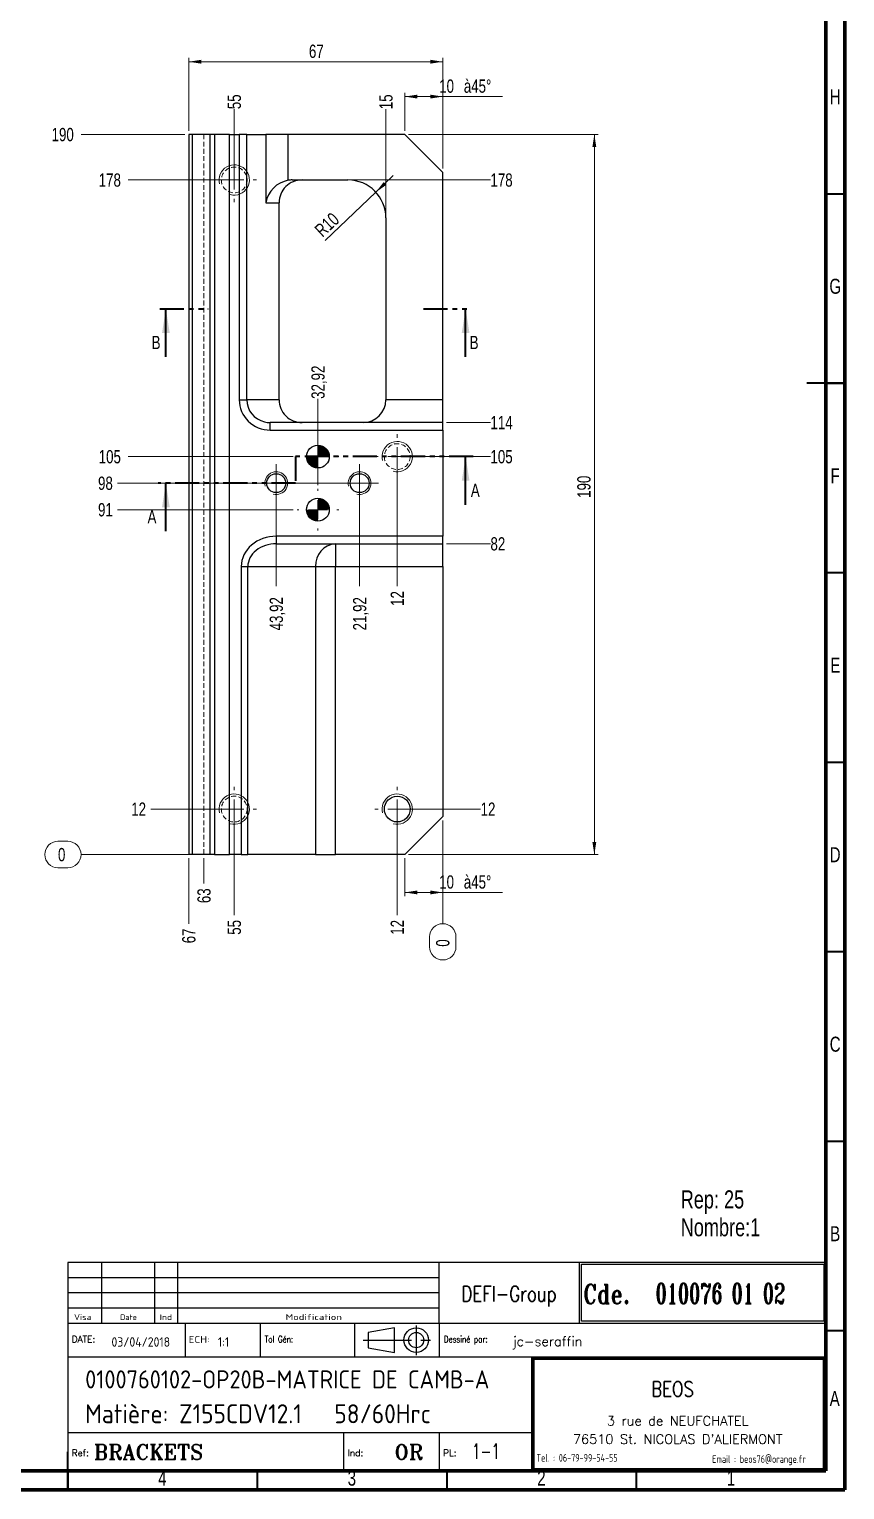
# Model space of a CAD drawing. Header units: millimetres. Extents: x 5 to 415, y 5 to 589.
# Drawn here: x 199.8 to 415, y 5 to 390.4 of the extents above; entities that cross this region are included whole.
import ezdxf

# ---------------------------------------------------------------- set-up
doc = ezdxf.new("R2010")
doc.units = ezdxf.units.MM
for name, pattern in [('CENTERX2', [20.32, 12.7, -2.54, 2.54, -2.54]), ('HIDDEN', [1.905, 1.27, -0.635]), ('PHANTOM', [12.7, 6.35, -1.27, 1.27, -1.27, 1.27, -1.27])]:
    doc.linetypes.add(name, pattern=pattern)
doc.layers.add('DIMENSIONS', color=176, linetype='Continuous')
doc.styles.add('SLDTEXTSTYLE0', font='TXT', dxfattribs={"width": 0.75})
doc.styles.add('SLDTEXTSTYLE1', font='ISOCP')
doc.styles.add('SLDTEXTSTYLE10', font='ISOCP', dxfattribs={"width": 1.147311})
doc.styles.add('SLDTEXTSTYLE11', font='ISOCP', dxfattribs={"width": 1.385904})
doc.styles.add('SLDTEXTSTYLE12', font='ISOCP', dxfattribs={"width": 1.246461})
doc.styles.add('SLDTEXTSTYLE13', font='ROMAND')
doc.styles.add('SLDTEXTSTYLE2', font='ROMANT', dxfattribs={"width": 0.8})
doc.styles.add('SLDTEXTSTYLE3', font='ISOCP', dxfattribs={"width": 0.8})
doc.styles.add('SLDTEXTSTYLE4', font='ROMANS', dxfattribs={"width": 0.8})
doc.styles.add('SLDTEXTSTYLE5', font='ROMANT')
doc.styles.add('SLDTEXTSTYLE6', font='ROMANS')
doc.styles.add('SLDTEXTSTYLE7', font='ROMANT', dxfattribs={"width": 0.65})
doc.styles.add('SLDTEXTSTYLE8', font='ISOCP', dxfattribs={"width": 1.446157})
doc.styles.add('SLDTEXTSTYLE9', font='ISOCP', dxfattribs={"width": 1.294402})
doc.dimstyles.new('SLDDIMSTYLE0', dxfattribs={"dimtxt": 3.5, "dimasz": 3.302, "dimexe": 0, "dimexo": 0.0625, "dimgap": 0.875, "dimtad": 0, "dimtih": 1, "dimtoh": 1, "dimdec": 0, "dimrnd": 1e-09, "dimdsep": 46, "dimtxsty": 'SLDTEXTSTYLE0', "dimblk1": 'NONE', "dimblk2": 'NONE', "dimsah": 1, "dimcen": 0.09, "dimadec": 0, "dimazin": 2, "dimtfac": 1, "dimtdec": 0, "dimtofl": 0, "dimtmove": 0, "dimatfit": 3, "dimldrblk": 'NONE', "dimfxl": 1, "dimfrac": 2, "dimtolj": 1, "dimtzin": 12, "dimarcsym": 0})
doc.dimstyles.new('SLDDIMSTYLE1', dxfattribs={"dimtxt": 3.5, "dimasz": 3.302, "dimexe": 0, "dimexo": 0.0625, "dimgap": 0.875, "dimtad": 0, "dimtih": 1, "dimtoh": 1, "dimrnd": 1e-09, "dimzin": 12, "dimdsep": 46, "dimtxsty": 'SLDTEXTSTYLE0', "dimblk1": 'NONE', "dimblk2": 'NONE', "dimsah": 1, "dimcen": 0.09, "dimadec": 0, "dimazin": 3, "dimtfac": 1, "dimtofl": 0, "dimtmove": 0, "dimatfit": 3, "dimldrblk": 'NONE', "dimfxl": 1, "dimfrac": 2, "dimtolj": 1, "dimtzin": 12, "dimarcsym": 0})
doc.dimstyles.new('SLDDIMSTYLE2', dxfattribs={"dimtxt": 3.5, "dimasz": 3.302, "dimexe": 0, "dimexo": 0.0625, "dimgap": 0.875, "dimtad": 1, "dimrnd": 1e-09, "dimzin": 12, "dimdsep": 46, "dimtxsty": 'SLDTEXTSTYLE0', "dimsah": 1, "dimcen": 0.09, "dimadec": 0, "dimazin": 3, "dimtfac": 1, "dimtofl": 0, "dimtmove": 0, "dimatfit": 3, "dimfxl": 1, "dimfrac": 2, "dimtolj": 1, "dimtzin": 12, "dimarcsym": 0})
doc.dimstyles.new('SLDDIMSTYLE3', dxfattribs={"dimtxt": 3.5, "dimasz": 3.302, "dimexe": 0, "dimexo": 0.0625, "dimgap": 0.875, "dimtad": 1, "dimrnd": 1e-09, "dimzin": 12, "dimdsep": 46, "dimtxsty": 'SLDTEXTSTYLE0', "dimsah": 1, "dimcen": 0, "dimadec": 0, "dimazin": 3, "dimtfac": 1, "dimtofl": 0, "dimtmove": 1, "dimatfit": 3, "dimfxl": 1, "dimfrac": 2, "dimtolj": 1, "dimtzin": 12, "dimarcsym": 0})

# ---------------------------------------------------------------- blocks, each defined once
blk = doc.blocks.new('SW_NOTE_0')
at = {"color": 0, "linetype": 'Continuous', "lineweight": 0, "char_height": 4.763, "attachment_point": 1, "style": 'SLDTEXTSTYLE0'}
for s, insert in [('Rep: 25', (0, 6.14)), ('Nombre:1', (0, -1.21))]:
    blk.add_mtext(s, dxfattribs=dict(at, insert=insert))
blk = doc.blocks.new('_D')
at = {"color": 7, "linetype": 'Continuous', "lineweight": 18}
for p, q in [((207.42, 176.11), (210.01, 176.11)), ((256.5, 172.62), (213.5, 172.62)), ((210.01, 169.13), (207.42, 169.13))]:
    blk.add_line(p, q, dxfattribs=at)
for centre, start, end in [((207.42, 172.62), 90, 270), ((210.01, 172.62), 270, 90)]:
    blk.add_arc(centre, 3.49, start, end, dxfattribs=at)
at = {"color": 7, "linetype": 'Continuous', "lineweight": 18, "insert": (207.42, 174.35), "char_height": 3.5, "attachment_point": 1, "style": 'SLDTEXTSTYLE0'}
blk.add_mtext('0', dxfattribs=at)
blk = doc.blocks.new('_None')
blk = doc.blocks.new('_D_1')
at = {"color": 7, "linetype": 'Continuous', "lineweight": 18}
blk.add_line((297.93, 184.62), (318.93, 184.62), dxfattribs=at)
at = {"color": 7, "linetype": 'Continuous', "lineweight": 18, "insert": (318.93, 186.35), "char_height": 3.5, "attachment_point": 1, "style": 'SLDTEXTSTYLE0'}
blk.add_mtext('12', dxfattribs=at)
blk = doc.blocks.new('_D_2')
at = {"color": 7, "linetype": 'Continuous', "lineweight": 18}
blk.add_line((252.93, 184.62), (231.93, 184.62), dxfattribs=at)
at = {"color": 7, "linetype": 'Continuous', "lineweight": 18, "insert": (226.75, 186.35), "char_height": 3.5, "attachment_point": 1, "style": 'SLDTEXTSTYLE0'}
blk.add_mtext('12', dxfattribs=at)
blk = doc.blocks.new('_D_3')
at = {"color": 7, "linetype": 'Continuous', "lineweight": 18}
blk.add_line((309.93, 254.62), (321.52, 254.62), dxfattribs=at)
at = {"color": 7, "linetype": 'Continuous', "lineweight": 18, "insert": (321.52, 256.35), "char_height": 3.5, "attachment_point": 1, "style": 'SLDTEXTSTYLE0'}
blk.add_mtext('82', dxfattribs=at)
blk = doc.blocks.new('_D_4')
at = {"color": 7, "linetype": 'Continuous', "lineweight": 18}
blk.add_line((269.51, 263.62), (223.16, 263.62), dxfattribs=at)
at = {"color": 7, "linetype": 'Continuous', "lineweight": 18, "insert": (217.99, 265.35), "char_height": 3.5, "attachment_point": 1, "style": 'SLDTEXTSTYLE0'}
blk.add_mtext('91', dxfattribs=at)
blk = doc.blocks.new('_D_5')
at = {"color": 7, "linetype": 'Continuous', "lineweight": 18}
blk.add_line((286.01, 270.62), (223.16, 270.62), dxfattribs=at)
at = {"color": 7, "linetype": 'Continuous', "lineweight": 18, "insert": (217.99, 272.35), "char_height": 3.5, "attachment_point": 1, "style": 'SLDTEXTSTYLE0'}
blk.add_mtext('98', dxfattribs=at)
blk = doc.blocks.new('_D_6')
at = {"color": 7, "linetype": 'Continuous', "lineweight": 18}
blk.add_line((297.93, 277.62), (321.52, 277.62), dxfattribs=at)
at = {"color": 7, "linetype": 'Continuous', "lineweight": 18, "insert": (321.52, 279.35), "char_height": 3.5, "attachment_point": 1, "style": 'SLDTEXTSTYLE0'}
blk.add_mtext('105', dxfattribs=at)
blk = doc.blocks.new('_D_7')
at = {"color": 7, "linetype": 'Continuous', "lineweight": 18}
blk.add_line((269.51, 277.62), (225.93, 277.62), dxfattribs=at)
at = {"color": 7, "linetype": 'Continuous', "lineweight": 18, "insert": (218.17, 279.35), "char_height": 3.5, "attachment_point": 1, "style": 'SLDTEXTSTYLE0'}
blk.add_mtext('105', dxfattribs=at)
blk = doc.blocks.new('_D_8')
at = {"color": 7, "linetype": 'Continuous', "lineweight": 18}
blk.add_line((309.93, 286.62), (321.52, 286.62), dxfattribs=at)
at = {"color": 7, "linetype": 'Continuous', "lineweight": 18, "insert": (321.52, 288.35), "char_height": 3.5, "attachment_point": 1, "style": 'SLDTEXTSTYLE0'}
blk.add_mtext('114', dxfattribs=at)
blk = doc.blocks.new('_D_9')
at = {"color": 7, "linetype": 'Continuous', "lineweight": 18}
blk.add_line((284.93, 350.62), (321.52, 350.62), dxfattribs=at)
at = {"color": 7, "linetype": 'Continuous', "lineweight": 18, "insert": (321.52, 352.35), "char_height": 3.5, "attachment_point": 1, "style": 'SLDTEXTSTYLE0'}
blk.add_mtext('178', dxfattribs=at)
blk = doc.blocks.new('_D_10')
at = {"color": 7, "linetype": 'Continuous', "lineweight": 18}
blk.add_line((252.93, 350.62), (225.93, 350.62), dxfattribs=at)
at = {"color": 7, "linetype": 'Continuous', "lineweight": 18, "insert": (218.17, 352.35), "char_height": 3.5, "attachment_point": 1, "style": 'SLDTEXTSTYLE0'}
blk.add_mtext('178', dxfattribs=at)
blk = doc.blocks.new('_D_11')
at = {"color": 7, "linetype": 'Continuous', "lineweight": 18}
blk.add_line((240.93, 362.62), (213.5, 362.62), dxfattribs=at)
at = {"color": 7, "linetype": 'Continuous', "lineweight": 18, "insert": (205.74, 364.35), "char_height": 3.5, "attachment_point": 1, "style": 'SLDTEXTSTYLE0'}
blk.add_mtext('190', dxfattribs=at)
blk = doc.blocks.new('_D_12')
at = {"color": 7, "linetype": 'Continuous', "lineweight": 18}
for p, q in [((308.93, 181.62), (308.93, 154.38)), ((305.44, 148.3), (305.44, 150.89)), ((312.42, 150.89), (312.42, 148.3))]:
    blk.add_line(p, q, dxfattribs=at)
for centre, start, end in [((308.93, 150.89), 0, 180), ((308.93, 148.3), 180, 0)]:
    blk.add_arc(centre, 3.49, start, end, dxfattribs=at)
at = {"color": 7, "linetype": 'Continuous', "lineweight": 18, "insert": (307.19, 148.3), "char_height": 3.5, "attachment_point": 1, "rotation": 90, "style": 'SLDTEXTSTYLE0'}
blk.add_mtext('0', dxfattribs=at)
blk = doc.blocks.new('_D_13')
at = {"color": 7, "linetype": 'Continuous', "lineweight": 18}
blk.add_line((296.93, 276.62), (296.93, 243.4), dxfattribs=at)
at = {"color": 7, "linetype": 'Continuous', "lineweight": 18, "insert": (295.19, 238.23), "char_height": 3.5, "attachment_point": 1, "rotation": 90, "style": 'SLDTEXTSTYLE0'}
blk.add_mtext('12', dxfattribs=at)
blk = doc.blocks.new('_D_14')
at = {"color": 7, "linetype": 'Continuous', "lineweight": 18}
blk.add_line((296.93, 183.62), (296.93, 156.62), dxfattribs=at)
at = {"color": 7, "linetype": 'Continuous', "lineweight": 18, "insert": (295.19, 151.45), "char_height": 3.5, "attachment_point": 1, "rotation": 90, "style": 'SLDTEXTSTYLE0'}
blk.add_mtext('12', dxfattribs=at)
blk = doc.blocks.new('_D_15')
at = {"color": 7, "linetype": 'Continuous', "lineweight": 18}
blk.add_line((293.93, 341.62), (293.93, 369.29), dxfattribs=at)
at = {"color": 7, "linetype": 'Continuous', "lineweight": 18, "insert": (292.19, 369.29), "char_height": 3.5, "attachment_point": 1, "rotation": 90, "style": 'SLDTEXTSTYLE0'}
blk.add_mtext('15', dxfattribs=at)
blk = doc.blocks.new('_D_16')
at = {"color": 7, "linetype": 'Continuous', "lineweight": 18}
blk.add_line((287.01, 269.62), (287.01, 243.4), dxfattribs=at)
at = {"color": 7, "linetype": 'Continuous', "lineweight": 18, "insert": (285.27, 231.76), "char_height": 3.5, "attachment_point": 1, "rotation": 90, "style": 'SLDTEXTSTYLE0'}
blk.add_mtext('21,92', dxfattribs=at)
blk = doc.blocks.new('_D_17')
at = {"color": 7, "linetype": 'Continuous', "lineweight": 18}
blk.add_line((276.01, 270.12), (276.01, 292.86), dxfattribs=at)
at = {"color": 7, "linetype": 'Continuous', "lineweight": 18, "insert": (274.27, 292.86), "char_height": 3.5, "attachment_point": 1, "rotation": 90, "style": 'SLDTEXTSTYLE0'}
blk.add_mtext('32,92', dxfattribs=at)
blk = doc.blocks.new('_D_18')
at = {"color": 7, "linetype": 'Continuous', "lineweight": 18}
blk.add_line((265.01, 269.62), (265.01, 243.4), dxfattribs=at)
at = {"color": 7, "linetype": 'Continuous', "lineweight": 18, "insert": (263.27, 231.76), "char_height": 3.5, "attachment_point": 1, "rotation": 90, "style": 'SLDTEXTSTYLE0'}
blk.add_mtext('43,92', dxfattribs=at)
blk = doc.blocks.new('_D_19')
at = {"color": 7, "linetype": 'Continuous', "lineweight": 18}
blk.add_line((253.93, 351.62), (253.93, 369.29), dxfattribs=at)
at = {"color": 7, "linetype": 'Continuous', "lineweight": 18, "insert": (252.19, 369.29), "char_height": 3.5, "attachment_point": 1, "rotation": 90, "style": 'SLDTEXTSTYLE0'}
blk.add_mtext('55', dxfattribs=at)
blk = doc.blocks.new('_D_20')
at = {"color": 7, "linetype": 'Continuous', "lineweight": 18}
blk.add_line((253.93, 183.62), (253.93, 156.62), dxfattribs=at)
at = {"color": 7, "linetype": 'Continuous', "lineweight": 18, "insert": (252.19, 151.45), "char_height": 3.5, "attachment_point": 1, "rotation": 90, "style": 'SLDTEXTSTYLE0'}
blk.add_mtext('55', dxfattribs=at)
blk = doc.blocks.new('_D_21')
at = {"color": 7, "linetype": 'Continuous', "lineweight": 18}
blk.add_line((245.93, 171.62), (245.93, 164.97), dxfattribs=at)
at = {"color": 7, "linetype": 'Continuous', "lineweight": 18, "insert": (244.19, 159.79), "char_height": 3.5, "attachment_point": 1, "rotation": 90, "style": 'SLDTEXTSTYLE0'}
blk.add_mtext('63', dxfattribs=at)
blk = doc.blocks.new('_D_22')
at = {"color": 7, "linetype": 'Continuous', "lineweight": 18}
blk.add_line((241.93, 171.62), (241.93, 154.38), dxfattribs=at)
at = {"color": 7, "linetype": 'Continuous', "lineweight": 18, "insert": (240.19, 149.2), "char_height": 3.5, "attachment_point": 1, "rotation": 90, "style": 'SLDTEXTSTYLE0'}
blk.add_mtext('67', dxfattribs=at)
blk = doc.blocks.new('_D_23')
at = {"color": 7, "linetype": 'Continuous', "lineweight": 18}
for p, q in [((299.93, 362.62), (349.93, 362.62)), ((348.93, 362.62), (348.93, 172.62)), ((299.93, 172.62), (349.93, 172.62))]:
    blk.add_line(p, q, dxfattribs=at)
for points in [[(348.93, 362.62), (348.42, 359.32), (349.44, 359.32)], [(348.93, 172.62), (349.44, 175.92), (348.42, 175.92)]]:
    blk.add_solid(points, dxfattribs=at)
at = {"color": 7, "linetype": 'Continuous', "lineweight": 18, "insert": (344.42, 266.74), "char_height": 3.5, "attachment_point": 1, "rotation": 90, "style": 'SLDTEXTSTYLE0'}
blk.add_mtext('190', dxfattribs=at)
blk = doc.blocks.new('_D_24')
at = {"color": 7, "linetype": 'Continuous', "lineweight": 18}
for p, q in [((241.93, 363.62), (241.93, 382.82)), ((241.93, 381.82), (308.93, 381.82)), ((308.93, 353.62), (308.93, 382.82))]:
    blk.add_line(p, q, dxfattribs=at)
for points in [[(241.93, 381.82), (245.23, 381.31), (245.23, 382.33)], [(308.93, 381.82), (305.63, 382.33), (305.63, 381.31)]]:
    blk.add_solid(points, dxfattribs=at)
at = {"color": 7, "linetype": 'Continuous', "lineweight": 18, "insert": (273.63, 386.33), "char_height": 3.5, "attachment_point": 1, "style": 'SLDTEXTSTYLE0'}
blk.add_mtext('67', dxfattribs=at)
blk = doc.blocks.new('_D_25')
at = {"color": 7, "linetype": 'Continuous', "lineweight": 18}
for q in [(295.88, 351.78), (277.89, 334.61)]:
    blk.add_line((291.28, 347.39), q, dxfattribs=at)
blk.add_solid([(291.28, 347.39), (294.02, 349.3), (293.32, 350.04)], dxfattribs=at)
at = {"color": 7, "linetype": 'Continuous', "lineweight": 18, "insert": (274.83, 337.93), "char_height": 3.5, "attachment_point": 1, "rotation": 42.6307, "style": 'SLDTEXTSTYLE0'}
blk.add_mtext('R10', dxfattribs=at)
blk = doc.blocks.new('_D_26')
at = {"color": 7, "linetype": 'Continuous', "lineweight": 18}
for p, q in [((298.93, 363.62), (298.93, 373.62)), ((298.93, 372.62), (308.93, 372.62)), ((308.93, 353.62), (308.93, 373.62)), ((308.93, 372.62), (324.69, 372.62))]:
    blk.add_line(p, q, dxfattribs=at)
for points in [[(298.93, 372.62), (302.23, 372.11), (302.23, 373.13)], [(308.93, 372.62), (305.63, 373.13), (305.63, 372.11)]]:
    blk.add_solid(points, dxfattribs=at)
at = {"color": 7, "linetype": 'Continuous', "lineweight": 18, "char_height": 3.5, "attachment_point": 1, "style": 'SLDTEXTSTYLE0'}
for s, insert in [('10', (308, 377.13)), ('à45°', (314.49, 377.13))]:
    blk.add_mtext(s, dxfattribs=dict(at, insert=insert))
blk = doc.blocks.new('_D_27')
at = {"color": 7, "linetype": 'Continuous', "lineweight": 18}
for p, q in [((308.93, 181.62), (308.93, 161.62)), ((298.93, 171.62), (298.93, 161.62)), ((308.93, 162.62), (298.93, 162.62)), ((308.93, 162.62), (324.69, 162.62))]:
    blk.add_line(p, q, dxfattribs=at)
for points in [[(298.93, 162.62), (302.23, 162.11), (302.23, 163.13)], [(308.93, 162.62), (305.63, 163.13), (305.63, 162.11)]]:
    blk.add_solid(points, dxfattribs=at)
at = {"color": 7, "linetype": 'Continuous', "lineweight": 18, "char_height": 3.5, "attachment_point": 1, "style": 'SLDTEXTSTYLE0'}
for s, insert in [('10', (308, 167.13)), ('à45°', (314.49, 167.13))]:
    blk.add_mtext(s, dxfattribs=dict(at, insert=insert))
blk = doc.blocks.new('SW_CENTERMARKSYMBOL_0')
at = {"color": 0, "linetype": 'Continuous', "lineweight": 0}
for p, q in [((0, 5), (0, 5.9)), ((-5, 0), (-5.9, 0)), ((0, 0), (-2.5, 0)), ((0, 0), (0, 2.5)), ((0, 0), (0, -2.5)), ((0, 0), (2.5, 0)), ((5, 0), (5.9, 0)), ((0, -5), (0, -5.9))]:
    blk.add_line(p, q, dxfattribs=at)
blk = doc.blocks.new('SW_CENTERMARKSYMBOL_1')
at = {"color": 0, "linetype": 'Continuous', "lineweight": 0}
for p, q in [((0, 2.5), (0, 5)), ((-2.5, 0), (-5, 0)), ((0, 0), (-2.5, 0)), ((0, 0), (0, 2.5)), ((0, 0), (0, -2.5)), ((0, 0), (2.5, 0)), ((2.5, 0), (5, 0)), ((0, -2.5), (0, -5))]:
    blk.add_line(p, q, dxfattribs=at)
blk = doc.blocks.new('SW_CENTERMARKSYMBOL_2')
at = {"color": 0, "linetype": 'Continuous', "lineweight": 0}
for p, q in [((0, 2.5), (0, 5)), ((-2.5, 0), (-5, 0)), ((0, 0), (-2.5, 0)), ((0, 0), (0, 2.5)), ((0, 0), (0, -2.5)), ((0, 0), (2.5, 0)), ((2.5, 0), (5, 0)), ((0, -2.5), (0, -5))]:
    blk.add_line(p, q, dxfattribs=at)
blk = doc.blocks.new('SW_CENTERMARKSYMBOL_3')
at = {"color": 0, "linetype": 'Continuous', "lineweight": 0}
for p, q in [((0, 5), (0, 5.5)), ((-5, 0), (-5.5, 0)), ((0, 0), (-2.5, 0)), ((0, 0), (0, 2.5)), ((0, 0), (0, -2.5)), ((0, 0), (2.5, 0)), ((5, 0), (5.5, 0)), ((0, -5), (0, -5.5))]:
    blk.add_line(p, q, dxfattribs=at)
blk = doc.blocks.new('SW_CENTERMARKSYMBOL_4')
at = {"color": 0, "linetype": 'Continuous', "lineweight": 0}
for p, q in [((0, 5), (0, 5.5)), ((-5, 0), (-5.5, 0)), ((0, 0), (-2.5, 0)), ((0, 0), (0, 2.5)), ((0, 0), (0, -2.5)), ((0, 0), (2.5, 0)), ((5, 0), (5.5, 0)), ((0, -5), (0, -5.5))]:
    blk.add_line(p, q, dxfattribs=at)
blk = doc.blocks.new('SW_CENTERMARKSYMBOL_5')
at = {"color": 0, "linetype": 'Continuous', "lineweight": 0}
for p, q in [((0, 5), (0, 5.9)), ((-5, 0), (-5.9, 0)), ((0, 0), (-2.5, 0)), ((0, 0), (0, 2.5)), ((0, 0), (0, -2.5)), ((0, 0), (2.5, 0)), ((5, 0), (5.9, 0)), ((0, -5), (0, -5.9))]:
    blk.add_line(p, q, dxfattribs=at)
blk = doc.blocks.new('SW_CENTERMARKSYMBOL_6')
at = {"color": 0, "linetype": 'Continuous', "lineweight": 0}
for p, q in [((0, 5), (0, 5.9)), ((-5, 0), (-5.9, 0)), ((0, 0), (-2.5, 0)), ((0, 0), (0, 2.5)), ((0, 0), (0, -2.5)), ((0, 0), (2.5, 0)), ((5, 0), (5.9, 0)), ((0, -5), (0, -5.9))]:
    blk.add_line(p, q, dxfattribs=at)
blk = doc.blocks.new('SW_CENTERMARKSYMBOL_7')
at = {"color": 0, "linetype": 'Continuous', "lineweight": 0}
for p, q in [((0, 5), (0, 5.9)), ((-5, 0), (-5.9, 0)), ((0, 0), (-2.5, 0)), ((0, 0), (0, 2.5)), ((0, 0), (0, -2.5)), ((0, 0), (2.5, 0)), ((5, 0), (5.9, 0)), ((0, -5), (0, -5.9))]:
    blk.add_line(p, q, dxfattribs=at)
blk = doc.blocks.new('SW_DOWELSYMBOL_0')
at = {"linetype": 'Continuous', "lineweight": 0}
h = blk.add_hatch(color=0, dxfattribs=at)
edge = h.paths.add_edge_path(flags=0)
edge.add_arc((0, 0), 3, 180, 270)
edge.add_line((0, -3), (0, 0))
edge.add_line((0, 0), (-3, 0))
h = blk.add_hatch(color=0, dxfattribs=at)
edge = h.paths.add_edge_path(flags=0)
edge.add_arc((0, 0), 3, 0, 90)
edge.add_line((0, 3), (0, 0))
edge.add_line((0, 0), (3, 0))
at = {"color": 0, "linetype": 'Continuous', "lineweight": 0}
blk.add_circle((0, 0), 3, dxfattribs=at)
blk = doc.blocks.new('SW_DOWELSYMBOL_1')
at = {"linetype": 'Continuous', "lineweight": 0}
h = blk.add_hatch(color=0, dxfattribs=at)
edge = h.paths.add_edge_path(flags=0)
edge.add_arc((0, 0), 3, 180, 270)
edge.add_line((0, -3), (0, 0))
edge.add_line((0, 0), (-3, 0))
h = blk.add_hatch(color=0, dxfattribs=at)
edge = h.paths.add_edge_path(flags=0)
edge.add_arc((0, 0), 3, 0, 90)
edge.add_line((0, 3), (0, 0))
edge.add_line((0, 0), (3, 0))
at = {"color": 0, "linetype": 'Continuous', "lineweight": 0}
blk.add_circle((0, 0), 3, dxfattribs=at)

msp = doc.modelspace()

# ---------------------------------------------------------------- linework, layer by layer
at = {"color": 7, "linetype": 'Continuous', "lineweight": 70}
for p, q in [((415, 589), (415, 5)), ((410, 584), (410, 10)), ((410, 10), (10, 10)), ((415, 5), (5, 5))]:
    msp.add_line(p, q, dxfattribs=at)
at = {"color": 7, "linetype": 'Continuous', "lineweight": 25}
for p, q in [((241.92714, 362.61951), (241.92714, 172.61951)), ((242.78013, 362.61951), (241.92714, 362.61951)), ((242.78013, 362.61951), (242.78013, 172.61951)), ((247.47523, 362.61951), (242.78013, 362.61951)), ((247.47523, 362.61951), (247.47523, 172.61951)), ((248.75689, 362.61951), (247.47523, 362.61951)), ((248.75689, 362.61951), (248.75689, 172.61951)), ((252.66948, 362.61951), (248.75689, 362.61951)), ((252.66948, 172.61951), (252.66948, 362.61951)), ((252.66948, 362.61951), (255.24894, 362.61951)), ((255.24894, 362.61951), (255.24894, 292.61951)), ((257.21856, 362.61951), (255.24894, 362.61951)), ((257.21856, 292.61951), (257.21856, 362.61951)), ((257.21856, 362.61951), (262.22433, 362.61951)), ((262.22433, 362.61951), (262.22433, 344.61951)), ((268.13318, 362.61951), (262.22433, 362.61951)), ((268.13318, 350.52836), (268.13318, 362.61951)), ((298.92714, 362.61951), (268.13318, 362.61951)), ((308.92714, 352.61951), (298.92714, 362.61951)), ((308.92714, 292.61951), (308.92714, 352.61951)), ((269.19114, 350.61951), (283.92714, 350.61951)), ((262.22433, 344.61951), (265.74349, 344.61951)), ((265.74349, 292.61951), (265.74349, 344.61951)), ((293.92714, 340.61951), (293.92714, 292.61951)), ((255.24894, 292.61951), (257.21856, 292.61951)), ((265.74349, 292.61951), (257.21856, 292.61951)), ((308.92714, 292.61951), (293.92714, 292.61951)), ((308.92714, 286.61951), (308.92714, 292.61951)), ((263.37235, 284.61951), (263.37235, 286.61951)), ((308.92714, 286.61951), (263.37235, 286.61951)), ((308.92714, 284.61951), (308.92714, 286.61951)), ((263.37235, 284.61951), (308.92714, 284.61951)), ((308.92714, 284.61951), (308.92714, 256.61951)), ((308.92714, 256.61951), (265.01004, 256.61951)), ((265.01004, 256.61951), (265.01004, 254.61951)), ((265.01004, 254.61951), (308.92714, 254.61951)), ((280.5985, 254.61951), (280.5985, 248.61951)), ((308.92714, 254.61951), (308.92714, 256.61951)), ((308.92714, 248.61951), (308.92714, 254.61951)), ((255.77244, 248.61951), (255.77244, 172.61951)), ((255.77244, 248.61951), (257.50449, 248.61951)), ((257.50449, 172.61951), (257.50449, 248.61951)), ((257.50449, 248.61951), (275.40235, 248.61951)), ((275.40235, 248.61951), (275.40235, 172.61951)), ((275.40235, 248.61951), (280.5985, 248.61951)), ((280.5985, 248.61951), (308.92714, 248.61951)), ((280.5985, 172.61951), (280.5985, 248.61951)), ((308.92714, 248.61951), (308.92714, 182.61951)), ((298.92714, 172.61951), (308.92714, 182.61951)), ((242.78013, 172.61951), (241.92714, 172.61951)), ((247.47523, 172.61951), (242.78013, 172.61951)), ((248.75689, 172.61951), (247.47523, 172.61951)), ((248.75689, 172.61951), (252.66948, 172.61951)), ((255.77244, 172.61951), (252.66948, 172.61951)), ((255.77244, 172.61951), (257.50449, 172.61951)), ((275.40235, 172.61951), (257.50449, 172.61951)), ((275.40235, 172.61951), (280.5985, 172.61951)), ((298.92714, 172.61951), (280.5985, 172.61951))]:
    msp.add_line(p, q, dxfattribs=at)
at = {"color": 7, "linetype": 'HIDDEN', "lineweight": 18}
msp.add_line((245.92714, 362.61951), (245.92714, 172.61951), dxfattribs=at)
at = {"color": 7, "linetype": 'Continuous', "lineweight": 35}
for p, q in [((410, 347), (415, 347)), ((235.88714, 303.91951), (235.88714, 316.61951)), ((314.96714, 303.91951), (314.96714, 316.61951)), ((415.001, 297), (404.999, 297)), ((410, 297), (415, 297)), ((314.96714, 264.91951), (314.96714, 277.61951)), ((235.88714, 257.91951), (235.88714, 270.61951)), ((410, 247), (415, 247)), ((410, 197), (415, 197)), ((410, 147), (415, 147)), ((410, 97), (415, 97)), ((410, 47), (415, 47)), ((210, 4.999), (210, 15.001)), ((210, 10), (210, 5)), ((260, 10), (260, 5)), ((310, 10), (310, 5)), ((360, 10), (360, 5))]:
    msp.add_line(p, q, dxfattribs=at)
at = {"color": 7, "linetype": 'PHANTOM', "lineweight": 35}
for p, q in [((234.29964, 316.61951), (247.00599, 316.61951)), ((303.85464, 316.61951), (316.55464, 316.61951)), ((316.96714, 277.61951), (270.08657, 277.61951)), ((270.08657, 277.61951), (270.08657, 270.61951)), ((270.08657, 270.61951), (233.88714, 270.61951))]:
    msp.add_line(p, q, dxfattribs=at)
at = {"color": 7, "linetype": 'HIDDEN', "lineweight": 18}
for centre in [(253.92714, 350.61951), (296.92714, 277.61951), (253.92714, 184.61951)]:
    msp.add_circle(centre, 3.4, dxfattribs=at)
at = {"color": 7, "linetype": 'Continuous', "lineweight": 25}
for centre, radius in [((276.00525, 277.61951), 3), ((265.00525, 270.61951), 2.5), ((287.00525, 270.61951), 2.5), ((276.00525, 263.61951), 3), ((296.92714, 184.61951), 3.4)]:
    msp.add_circle(centre, radius, dxfattribs=at)
at = {"color": 7, "linetype": 'Continuous', "lineweight": 18}
for centre, radius in [((253.92714, 350.61951), 4), ((296.92714, 277.61951), 4), ((265.00525, 270.61951), 3), ((287.00525, 270.61951), 3), ((253.92714, 184.61951), 4), ((296.92714, 184.61951), 4)]:
    msp.add_arc(centre, radius, 255, 195, dxfattribs=at)
at = {"color": 7, "linetype": 'Continuous', "lineweight": 25}
for centre, radius, start, end in [((283.92714, 340.61951), 10, 0, 90), ((287.92714, 292.61951), 6, 270, 0), ((281.03151, 248.99451), 5.64164, 94.4019497, 183.811261)]:
    msp.add_arc(centre, radius, start, end, dxfattribs=at)
for centre, major_axis, ratio, start_param, end_param in [((268.13318, 344.61951), (4.59627, 4.59627), 0.839099631, 0.872664626, 2.268928028), ((271.83605, 344.61951), (6.09256, 0), 0.984807753, 1.570796327, 3.141592654), ((269.19114, 344.61951), (6.09256, 0), 0.984807753, 1.570796327, 1.745329252), ((263.37235, 292.61951), (-8.12341, 0), 0.984807753, 0, 1.570796327), ((271.83605, 292.61951), (-6.09256, 0), 0.984807753, 0, 1.570796327), ((263.37235, 292.61951), (6.1538, 0), 0.975007726, 4.473474079, 4.71238898), ((265.01004, 248.61951), (-9.2376, 0), 0.866025404, 4.71238898, 6.283185307), ((265.01004, 248.61951), (7.50555, 0), 0.799408065, 1.570796327, 3.141592654)]:
    msp.add_ellipse(centre, major_axis=major_axis, ratio=ratio, start_param=start_param, end_param=end_param, dxfattribs=at)
at = {"color": 8, "linetype": 'Continuous', "lineweight": 25}
msp.add_ellipse((263.37235, 292.61951), major_axis=(6.1538, 0), ratio=0.975007726, start_param=3.141592654, end_param=4.473474079, dxfattribs=at)
at = {"color": 7, "linetype": 'Continuous', "lineweight": 35}
for points in [[(235.88714, 316.61951), (234.87114, 310.26951), (236.90314, 310.26951)], [(314.96714, 316.61951), (313.95114, 310.26951), (315.98314, 310.26951)], [(314.96714, 277.61951), (313.95114, 271.26951), (315.98314, 271.26951)], [(235.88714, 270.61951), (234.87114, 264.26951), (236.90314, 264.26951)]]:
    msp.add_solid(points, dxfattribs=at)
at = {"layer": 'DIMENSIONS', "color": 3}
for p, q in [((308, 65), (210, 65)), ((219, 49), (219, 65)), ((233, 49), (233, 65)), ((239, 49), (239, 65)), ((210, 61), (308, 61)), ((308, 57), (210, 57)), ((210, 53), (308, 53))]:
    msp.add_line(p, q, dxfattribs=at)
at = {"layer": 'DIMENSIONS', "color": 6}
for p, q in [((210, 65), (210, 10)), ((410, 10), (410, 65)), ((410, 40), (332.38409, 40)), ((332.38409, 40), (332.38409, 10)), ((409.8, 39.8), (332.58409, 39.8)), ((332.58409, 39.8), (332.58409, 10.2)), ((409.6, 39.6), (332.78409, 39.6)), ((332.78409, 39.6), (332.78409, 10.4)), ((409.4, 39.4), (332.98409, 39.4)), ((332.98409, 39.4), (332.98409, 10.6)), ((409.4, 10.6), (409.4, 39.4)), ((409.6, 10.4), (409.6, 39.6)), ((409.8, 10.2), (409.8, 39.8)), ((210, 10), (410, 10)), ((332.58409, 10.2), (409.8, 10.2)), ((332.78409, 10.4), (409.6, 10.4)), ((332.98409, 10.6), (409.4, 10.6))]:
    msp.add_line(p, q, dxfattribs=at)
at = {"layer": 'DIMENSIONS', "color": 1}
for p, q in [((410, 65), (308, 65)), ((308, 49), (308, 65)), ((345, 49), (345, 65)), ((345.5, 49.5), (345.5, 64.5)), ((345.5, 64.5), (409.5, 64.5)), ((409.5, 64.5), (409.5, 49.5)), ((210, 49), (410, 49)), ((241, 49), (241, 40)), ((260.73069, 49), (260.73069, 40)), ((285.62034, 49), (285.62034, 40)), ((308, 49), (308, 40)), ((409.5, 49.5), (345.5, 49.5)), ((332.38409, 40), (210, 40)), ((332.38409, 20), (210, 20)), ((282.79154, 20), (282.79154, 10)), ((308, 20), (308, 10))]:
    msp.add_line(p, q, dxfattribs=at)
at = {"layer": 'DIMENSIONS'}
for p, q in [((345.5, 49.5), (345.5, 64.5)), ((345.5, 64.5), (409.5, 64.5)), ((409.5, 64.5), (409.5, 49.5)), ((409.5, 49.5), (345.5, 49.5))]:
    msp.add_line(p, q, dxfattribs=at)
at = {"layer": 'DIMENSIONS', "color": 7}
for p, q in [((296.24368, 47.75), (289.24368, 46.5)), ((289.24368, 46.5), (289.24368, 42.5)), ((296.24368, 41.25), (296.24368, 47.75)), ((289.24368, 42.5), (296.24368, 41.25))]:
    msp.add_line(p, q, dxfattribs=at)
at = {"layer": 'DIMENSIONS', "color": 3, "linetype": 'CENTERX2'}
for p, q in [((301.93393, 48.34798), (301.93393, 40.51332)), ((287.94646, 44.5), (306.20111, 44.5))]:
    msp.add_line(p, q, dxfattribs=at)
at = {"layer": 'DIMENSIONS', "color": 7}
for radius in [3.25, 2]:
    msp.add_circle((301.93393, 44.5), radius, dxfattribs=at)

# ---------------------------------------------------------------- block references
at = {"color": 7, "linetype": 'Continuous', "lineweight": 0}
for name, p in [('SW_CENTERMARKSYMBOL_5', (253.92714, 350.61951)), ('SW_CENTERMARKSYMBOL_3', (276.00525, 277.61951)), ('SW_CENTERMARKSYMBOL_6', (296.92714, 277.61951)), ('SW_DOWELSYMBOL_0', (276.00525, 277.61951)), ('SW_CENTERMARKSYMBOL_1', (265.00525, 270.61951)), ('SW_CENTERMARKSYMBOL_2', (287.00525, 270.61951)), ('SW_CENTERMARKSYMBOL_4', (276.00525, 263.61951)), ('SW_DOWELSYMBOL_1', (276.00525, 263.61951)), ('SW_CENTERMARKSYMBOL_7', (253.92714, 184.61951)), ('SW_CENTERMARKSYMBOL_0', (296.92714, 184.61951)), ('SW_NOTE_0', (371.72137, 77.86582))]:
    msp.add_blockref(name, p, dxfattribs=at)

# ---------------------------------------------------------------- texts
at = {"color": 7, "linetype": 'Continuous', "lineweight": 0, "char_height": 3.96875, "attachment_point": 2, "style": 'SLDTEXTSTYLE0'}
for s, insert in [('H', (412.49035, 374.56015)), ('G', (412.48668, 324.56015)), ('F', (412.45774, 274.56015)), ('E', (412.50781, 224.56015)), ('D', (412.45269, 174.56015)), ('C', (412.45866, 124.56015)), ('B', (412.4706, 74.56015)), ('A', (412.33969, 31.06015)), ('4', (234.96004, 10.06015)), ('3', (284.96004, 10.06015)), ('2', (334.96004, 10.06015)), ('1', (384.96004, 10.06015))]:
    msp.add_mtext(s, dxfattribs=dict(at, insert=insert))
at = {"color": 7, "linetype": 'Continuous', "char_height": 3.5, "attachment_point": 1, "style": 'SLDTEXTSTYLE0'}
for s, insert in [('B', (232.139, 309.47942)), ('B', (316.03804, 309.47942)), ('A', (316.34817, 270.47942)), ('A', (231.05353, 263.47942))]:
    msp.add_mtext(s, dxfattribs=dict(at, insert=insert))
at = {"layer": 'DIMENSIONS'}
for s, insert, char_height, attachment_point, style in [('DEFI-Group', (326.4195, 58.70072), 4, 2, 'SLDTEXTSTYLE2'), ('Cde.', (346, 59.12589), 5, 1, 'SLDTEXTSTYLE2'), ('010076 01 02', (365.07785, 59.43984), 5.2916667, 1, 'SLDTEXTSTYLE7'), ('Visa', (211.6551, 51.34751), 1.567052, 1, 'SLDTEXTSTYLE12'), ('Date', (223.82407, 51.28334), 1.492431, 1, 'SLDTEXTSTYLE10'), ('Ind', (234.25446, 51.28334), 1.492431, 1, 'SLDTEXTSTYLE11'), ('Modification', (267.48919, 51.34751), 1.5670523, 1, 'SLDTEXTSTYLE8'), ('DATE:', (211.03411, 45.59841), 1.727675, 1, 'SLDTEXTSTYLE6'), ('03/04/2018', (221.53289, 45.25347), 2.5, 1, 'SLDTEXTSTYLE1'), ('ECH:', (241.91066, 45.55991), 1.814059, 1, 'SLDTEXTSTYLE9'), ('1:1', (249.61977, 45.24035), 2.5, 1, 'SLDTEXTSTYLE1'), ('Tol Gén:', (261.95157, 45.59841), 1.727675, 1, 'SLDTEXTSTYLE4'), ('Dessiné par:', (309.22087, 45.59841), 1.7276752, 1, 'SLDTEXTSTYLE4'), ('jc-seraffin', (327.35515, 45.41997), 2.5, 1, 'SLDTEXTSTYLE5'), ('0100760102-OP20B-MATRICE DE CAMB-A', (214.60273, 36.51399), 4.7625, 1, 'SLDTEXTSTYLE1'), ('BEOS', (369.57079, 33.59488), 4, 2, 'SLDTEXTSTYLE2'), ('Matière: Z155CDV12.1   58/60Hrc', (214.60273, 27.56351), 5, 1, 'SLDTEXTSTYLE1'), ('3 rue de NEUFCHATEL', (370.90924, 24.44835), 2.5, 2, 'SLDTEXTSTYLE13'), ("76510 St. NICOLAS D'ALIERMONT", (370.90254, 19.62324), 2.5, 2, 'SLDTEXTSTYLE13'), ('Ref:', (211.03411, 15.59841), 1.727675, 1, 'SLDTEXTSTYLE6'), ('BRACKETS', (216.90435, 16.95138), 4, 1, 'SLDTEXTSTYLE5'), ('Ind:', (283.82565, 15.59841), 1.727675, 1, 'SLDTEXTSTYLE6'), ('OR', (296.19394, 16.95138), 4, 1, 'SLDTEXTSTYLE5'), ('PL:', (309.03411, 15.59841), 1.727675, 1, 'SLDTEXTSTYLE6'), ('1-1', (316.65089, 17.17305), 4, 1, 'SLDTEXTSTYLE7'), ('Tel. : 06-79-99-54-55', (344.36027, 14.42858), 2, 2, 'SLDTEXTSTYLE3'), ('Email : beos76@orange.fr', (392.37248, 14.0972), 2, 2, 'SLDTEXTSTYLE3')]:
    msp.add_mtext(s, dxfattribs=dict(at, insert=insert, char_height=char_height, attachment_point=attachment_point, style=style))

# ---------------------------------------------------------------- dimensions: what is measured, and where the dimension line sits
at = {"color": 7, "linetype": 'Continuous', "lineweight": 18}
dim = msp.add_linear_dim(base=(308.92714, 381.82134), p1=(241.92714, 362.61951), p2=(308.92714, 352.61951), dimstyle='SLDDIMSTYLE2', dxfattribs=at)
dim.commit()
dim.dimension.update_dxf_attribs({"geometry": '_D_24', "text_midpoint": (276.21199, 381.82134), "dimtype": 160})
for feature_location, offset, dtype, origin, dimstyle, picture, middle in [((253.92714, 350.61951), (0, 18.67346), 1, (308.92714, 182.61951), 'SLDDIMSTYLE1', '_D_19', (253.92714, 371.87908)), ((293.92714, 340.61951), (0, 28.67346), 1, (308.92714, 182.61951), 'SLDDIMSTYLE1', '_D_15', (293.92714, 371.87908)), ((241.92714, 362.61951), (-28.42923, 0), 0, (257.50449, 172.61951), 'SLDDIMSTYLE1', '_D_11', (209.61875, 362.61951)), ((253.92714, 350.61951), (-28, 0), 0, (257.50449, 172.61951), 'SLDDIMSTYLE1', '_D_10', (222.04797, 350.61951)), ((283.92714, 350.61951), (37.59068, 0), 0, (257.50449, 172.61951), 'SLDDIMSTYLE1', '_D_9', (325.39698, 350.61951)), ((276.00525, 269.11951), (0, 23.73892), 1, (308.92714, 182.61951), 'SLDDIMSTYLE1', '_D_17', (276.00525, 298.67719)), ((308.92714, 286.61951), (12.59068, 0), 0, (257.50449, 172.61951), 'SLDDIMSTYLE1', '_D_8', (325.39698, 286.61951)), ((270.50525, 277.61951), (-44.57812, 0), 0, (257.50449, 172.61951), 'SLDDIMSTYLE1', '_D_7', (222.04797, 277.61951)), ((296.92714, 277.61951), (24.59068, 0), 0, (257.50449, 172.61951), 'SLDDIMSTYLE1', '_D_6', (325.39698, 277.61951)), ((296.92714, 277.61951), (0, -34.21872), 1, (308.92714, 182.61951), 'SLDDIMSTYLE1', '_D_13', (296.92714, 240.81468)), ((287.00525, 270.61951), (-63.84062, 0), 0, (257.50449, 172.61951), 'SLDDIMSTYLE1', '_D_5', (220.57852, 270.61951)), ((265.00525, 270.61951), (0, -27.21872), 1, (308.92714, 182.61951), 'SLDDIMSTYLE1', '_D_18', (265.00525, 237.58204)), ((287.00525, 270.61951), (0, -27.21872), 1, (308.92714, 182.61951), 'SLDDIMSTYLE1', '_D_16', (287.00525, 237.58204)), ((270.50525, 263.61951), (-47.34062, 0), 0, (257.50449, 172.61951), 'SLDDIMSTYLE1', '_D_4', (220.57852, 263.61951)), ((308.92714, 254.61951), (12.59068, 0), 0, (257.50449, 172.61951), 'SLDDIMSTYLE1', '_D_3', (324.10393, 254.61951)), ((253.92714, 184.61951), (-22, 0), 0, (257.50449, 172.61951), 'SLDDIMSTYLE1', '_D_2', (229.34103, 184.61951)), ((296.92714, 184.61951), (22, 0), 0, (257.50449, 172.61951), 'SLDDIMSTYLE1', '_D_1', (321.51325, 184.61951)), ((241.92714, 172.61951), (0, -18.24247), 1, (308.92714, 182.61951), 'SLDDIMSTYLE1', '_D_22', (241.92714, 151.79093)), ((245.92714, 172.61951), (0, -7.65433), 1, (308.92714, 182.61951), 'SLDDIMSTYLE1', '_D_21', (245.92714, 162.37907)), ((253.92714, 184.61951), (0, -28), 1, (308.92714, 182.61951), 'SLDDIMSTYLE1', '_D_20', (253.92714, 154.0334)), ((296.92714, 184.61951), (0, -28), 1, (308.92714, 182.61951), 'SLDDIMSTYLE1', '_D_14', (296.92714, 154.0334)), ((308.9271393643, 182.6195110024), (0, -28.2424746393), 1, (308.9271393643, 182.6195110024), 'SLDDIMSTYLE0', '_D_12', (308.9271393643, 149.5949184599)), ((257.5044896335, 172.6195110024), (-44.0065772356, 0), 0, (257.5044896335, 172.6195110024), 'SLDDIMSTYLE0', '_D', (208.7157944946, 172.6195110024))]:
    dim = msp.add_ordinate_dim(feature_location=feature_location, offset=offset, dtype=dtype, origin=origin, dimstyle=dimstyle, dxfattribs=at)
    dim.commit()
    dim.dimension.update_dxf_attribs({"geometry": picture, "text_midpoint": middle})
for base, p1, p2, picture, middle in [((308.92714, 372.61951), (298.92714, 362.61951), (308.92714, 352.61951), '_D_26', (316.34724, 372.61951)), ((298.92714, 162.61951), (308.92714, 182.61951), (298.92714, 172.61951), '_D_27', (316.34724, 162.61951))]:
    dim = msp.add_linear_dim(base=base, p1=p1, p2=p2, text='<> à45°', dimstyle='SLDDIMSTYLE2', dxfattribs=at)
    dim.commit()
    dim.dimension.update_dxf_attribs({"geometry": picture, "text_midpoint": middle, "dimtype": 160})
dim = msp.add_linear_dim(base=(348.92714, 172.61951), p1=(298.92714, 362.61951), p2=(298.92714, 172.61951), angle=90, dimstyle='SLDDIMSTYLE2', dxfattribs=at)
dim.commit()
dim.dimension.update_dxf_attribs({"geometry": '_D_23', "text_midpoint": (348.92714, 270.61951), "dimtype": 160})
dim = msp.add_radius_dim(center=(283.92714, 340.61951), mpoint=(291.28449, 347.39221), dimstyle='SLDDIMSTYLE3', dxfattribs=at)
dim.commit()
dim.dimension.update_dxf_attribs({"geometry": '_D_25', "text_midpoint": (280.15325, 337.14552), "dimtype": 164})

doc.saveas('drawing.dxf')
